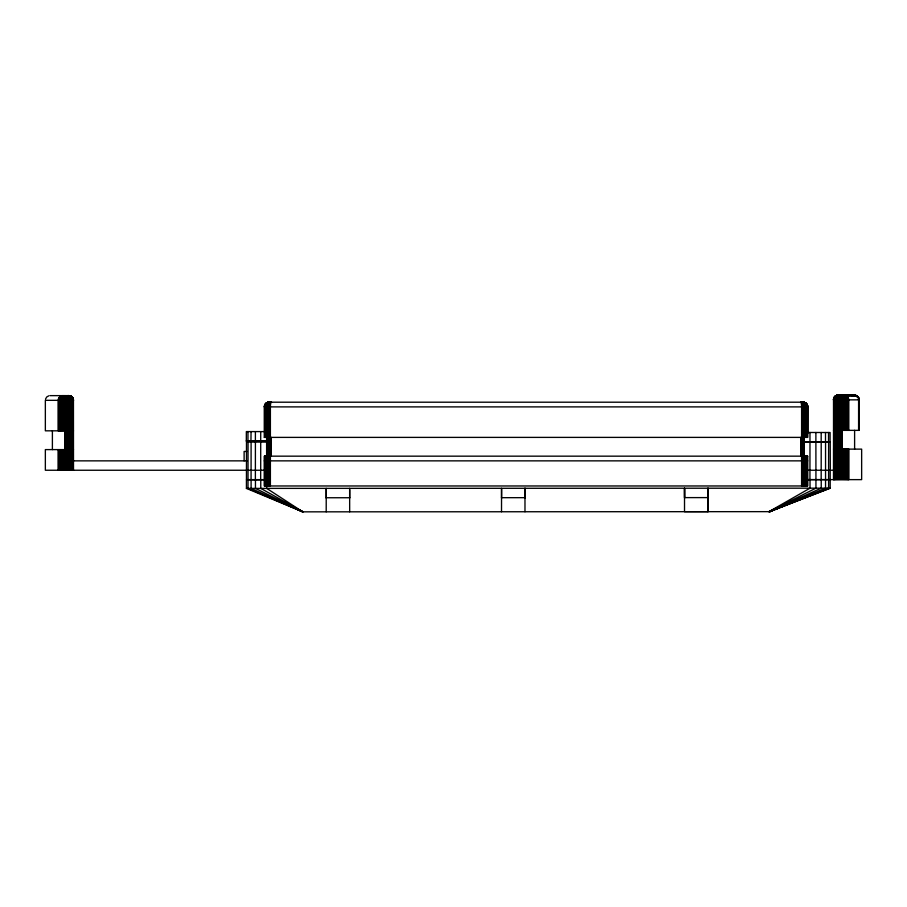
<?xml version="1.0" encoding="UTF-8"?>
<svg xmlns="http://www.w3.org/2000/svg" width="907" height="907" viewBox="0 0 907 907"><rect width="100%" height="100%" fill="white"/><g stroke="black" fill="none" stroke-linecap="round" stroke-linejoin="round"><path stroke-width="1.36" d="M326.225 498.022L326.225 488.363L326.203 511.831M349.694 498.022L349.694 489.735M501.56 497.954L501.56 488.295L501.514 511.752M525.028 497.943L525.028 488.283M684.57 497.886L684.57 488.227M708.038 497.875L708.038 488.215L707.993 511.684L684.524 511.684L684.513 488.227L684.558 497.614L708.027 497.603M247.962 440.961L247.974 431.585M250.944 441.21L251.058 431.585M255.389 440.972L255.4 431.596M260.706 440.983L260.717 431.596M266.635 436.97L266.624 440.995L246.33 440.961L246.353 431.573L264.266 431.607M809.985 432.492L809.94 479.633M815.881 441.879L815.892 432.492M821.175 441.89L821.186 432.503M825.495 441.902L825.506 432.514M828.533 441.902L828.544 432.514M804.305 441.868L830.098 441.902L830.098 432.514L807.003 432.48M840.483 396.019L840.494 395.157M840.494 395.327L840.472 430.36M838.261 396.019L838.34 395.157A4.694 4.07 90 0 0 834.372 399.851L834.44 479.633M838.261 395.792L838.329 395.429A4.433 3.843 90 0 0 836.299 396.019A4.433 3.515 -90 0 1 837.966 395.429L854.768 395.429A4.433 4.433 0 0 1 859.201 399.851L859.201 430.36L833.499 430.36M45.509 399.114L46.722 397.005L48.831 395.792M264.311 479.848L246.421 479.86L246.432 488.397L302.757 511.843L769.782 511.65L772.22 510.233M66.007 395.633L65.485 470.245M830.2 470.245L830.188 488.17L769.782 511.65L778.501 507.206M828.635 442.083L828.601 488.17L769.782 511.65L781.346 506.367M769.782 511.65L793.103 501.82M828.601 488.17L768.989 511.65L810.03 488.17L810.03 479.633M50.044 395.633L68.807 395.633A4.694 4.694 0 0 1 73.512 400.327L45.35 400.327L45.35 430.825L73.501 430.825M803.058 402.198A4.694 4.66 -90 0 1 807.729 406.892L264.322 406.892A4.694 4.694 0 0 1 269.028 402.198L803.058 402.198A4.694 4.694 0 0 1 807.786 406.892L807.786 433.229M264.322 437.389L807.672 437.389L807.729 406.892A4.694 4.694 0 0 0 802.967 402.198A4.694 4.66 -90 0 1 807.615 406.892M267.576 442.083L246.489 442.083L246.455 479.633L264.22 479.633M833.499 449.124L861.65 449.124L861.65 479.633L807.105 479.633M73.501 449.6L45.35 449.6L45.35 470.245L264.254 470.245M247.055 451.471L244.119 451.471L244.119 460.858M73.501 460.858L247.033 460.858M264.322 460.858L807.672 460.858M806.289 470.245L833.51 470.245L833.488 479.633M807.196 479.633L830.166 479.622M246.421 488.397L830.166 488.17L769 511.65L815.949 488.17L815.892 442.083M326.203 497.75L349.683 497.739M501.503 497.682L525.028 497.671M803.84 441.834L830.098 441.913M830.098 442.14L803.84 442.072L830.234 442.083L830.313 470.245M246.33 440.961L268.03 441.017M246.33 441.187L268.03 441.255M282.587 502.693L286.374 504.405M288.891 505.55L302.768 511.831L266.692 488.385L266.681 485.948M297.95 509.156L302.768 511.831L248.008 488.397L248.019 479.86M840.925 395.157L841.152 395.769M840.959 395.429L841.208 396.019M300.432 510.324L302.768 511.831L251.103 488.397L251.103 479.848M801.085 402.198L801.266 402.243A4.694 1.213 90 0 1 801.391 402.243M846.741 395.429L846.821 396.019M846.741 395.157L846.798 395.769M841.197 395.792L841.515 479.633M66.449 395.633L66.472 430.825M821.232 479.633L821.243 488.17L768.989 511.65L825.551 488.17L825.551 442.083M707.97 488.215L707.993 511.684M524.972 488.283L524.983 511.752M349.649 488.351L349.671 511.82M260.762 479.848L260.762 488.385L302.745 511.831L255.457 488.397L255.445 479.848M854.643 395.429A4.433 4.365 -90 0 1 859.008 399.851L859.008 430.36M858.589 399.851A4.433 4.206 -90 0 0 858.441 398.706A4.694 4.456 -90 0 1 858.589 399.851L858.589 430.36M854.609 430.36L854.609 449.124M848.759 430.36L848.759 399.851A4.694 4.444 -90 0 0 844.315 395.169M848.816 449.124L848.816 479.633M848.385 430.36L848.385 399.851A4.694 4.24 -90 0 0 844.134 395.169M848.442 449.124L848.442 479.633M847.909 430.36L847.909 399.851A4.694 3.991 -90 0 0 843.918 395.169M847.977 449.124L847.977 479.633M847.342 430.36L847.342 399.851A4.694 3.685 -90 0 0 843.657 395.169M847.41 449.124L847.41 479.633M846.696 430.36L846.696 399.851A4.694 3.333 90 0 0 843.351 395.169M846.753 449.124L846.753 479.633M845.959 430.36L845.959 399.851A4.694 2.948 -90 0 0 843.011 395.169M846.016 449.124L846.016 479.633M845.154 430.36L845.154 399.851A4.694 2.517 -90 0 0 842.637 395.169M845.211 449.124L845.211 479.633M844.292 430.36L844.292 399.851A4.694 2.052 -90 0 0 842.24 395.169M844.349 449.124L844.349 479.633M843.442 449.124L843.442 479.633M843.385 430.36L843.385 399.851A4.694 1.565 -90 0 0 841.821 395.169M842.433 430.36L842.433 399.851A4.694 1.054 -90 0 0 841.379 395.169M842.49 449.124L842.49 479.633M841.968 430.36L841.968 449.124M841.741 430.36L841.741 449.124M841.118 430.36L841.118 449.124M840.732 430.36L840.732 449.124M840.528 449.124L840.528 479.633M840.29 430.36L840.29 449.124M839.814 430.36L839.814 449.124M839.553 430.36L839.553 399.851A4.694 0.612 -90 0 1 840.165 395.169M839.61 449.124L839.61 479.633M839.292 430.36L839.292 449.124M838.714 479.633L838.646 399.851A4.694 1.213 90 0 1 839.871 395.169M838.181 430.36L838.181 449.124M837.785 430.36L837.785 399.851A4.694 1.803 90 0 1 839.576 395.169M837.841 449.124L837.841 479.633M837.603 430.36L837.603 449.124M837.014 479.633L836.957 399.851A4.694 2.347 -90 0 1 839.304 395.169M836.56 430.36L836.56 449.124M836.254 479.633L836.186 399.851A4.694 2.857 -90 0 1 839.054 395.169M835.676 430.36L835.551 479.633M835.494 430.36L835.494 399.851A4.694 3.322 90 0 1 838.816 395.169M835.256 430.36L835.256 449.124M834.95 449.124L834.95 479.633M834.871 449.124L834.894 399.851A4.694 3.73 -90 0 1 838.624 395.169M834.225 430.36L834.225 449.124M834.032 479.633L833.975 399.851A4.694 4.342 90 0 1 838.317 395.169A4.694 4.535 90 0 0 833.669 399.851L833.737 479.633M833.499 469.928L833.533 399.851A4.694 4.535 -90 0 1 838.193 395.169L854.496 395.157A4.694 4.694 0 0 1 859.201 399.851L833.499 399.851A4.433 4.422 0 0 1 837.909 395.429M821.209 442.083L821.175 479.633M807.434 437.389L807.434 406.892A4.694 4.535 -90 0 0 802.888 402.198A4.694 3.322 90 0 0 802.4 402.198A4.694 3.061 -90 0 0 802.026 402.198A4.694 2.857 -90 0 1 802.423 402.243A4.694 3.832 90 0 1 806.255 406.892L806.255 437.389M807.434 456.164L807.434 485.971M807.253 433.229L807.253 406.892A4.694 4.342 -90 0 0 802.899 402.198A4.694 4.342 -90 0 1 807.139 406.892L807.139 437.389M807.139 456.164L807.151 485.971M804.214 485.971L804.214 406.892A4.694 2.596 90 0 0 801.607 402.198A4.694 1.803 -90 0 1 801.765 402.243A4.694 2.596 90 0 1 802.071 402.243A4.694 2.857 90 0 1 802.536 402.243A4.694 4.138 90 0 1 806.754 406.892L806.845 433.229M806.754 406.892L806.754 437.389M806.754 456.164L806.754 485.971M806.255 456.164L806.255 485.971M805.654 437.389L805.654 406.892A4.694 3.481 -90 0 0 802.173 402.198A4.694 2.347 -90 0 0 801.799 402.198A4.694 1.803 90 0 0 801.641 402.198M805.654 456.164L805.654 485.971M804.974 437.389L804.974 406.892A4.694 3.061 90 0 0 801.913 402.198A4.694 2.347 -90 0 1 802.219 402.243A4.694 3.322 90 0 1 802.718 402.243A4.694 4.07 -90 0 1 806.414 405.089M804.974 456.164L804.974 485.971M804.112 437.389L804.021 456.164M803.863 437.389L803.863 456.164M803.647 437.389L803.647 456.164M803.398 485.971L803.398 406.892A4.694 2.097 -90 0 0 801.289 402.198A4.694 1.576 90 0 0 801.062 402.198A4.694 1.576 -90 0 1 802.514 406.892L802.514 437.389M803.046 437.389L803.046 456.164M802.672 437.389L802.672 456.164M802.514 456.164L802.514 485.971M802.264 437.389L802.264 456.164M801.811 437.389L801.811 456.164M801.607 437.389L801.607 406.892A4.694 1.02 -90 0 0 800.586 402.198M801.607 456.164L801.607 485.971M801.334 437.389L801.334 456.164M800.836 437.389L800.836 456.164M271.148 437.389L271.148 456.164M270.649 437.389L270.649 456.164M270.388 437.389L270.388 406.892A4.694 1.02 90 0 1 271.408 402.198A4.694 1.02 -90 0 1 271.522 402.198M270.388 456.164L270.388 485.971M270.173 437.389L270.173 456.164M269.73 437.389L269.73 456.164M269.47 437.389L269.47 406.892A4.694 1.576 -90 0 1 271.046 402.198A4.694 1.576 90 0 0 270.955 402.243L270.842 402.243A4.694 1.213 -90 0 0 270.717 402.243A4.694 2.097 90 0 0 268.597 406.892L268.597 485.971M269.47 456.164L269.47 485.971M269.311 437.389L269.311 456.164M268.948 437.389L268.948 456.164M268.347 437.389L268.347 456.164M268.132 437.389L268.132 456.164M267.882 437.389L267.973 456.164M267.78 485.971L267.78 406.892A4.694 2.596 -90 0 1 270.377 402.198A4.694 1.803 90 0 1 270.581 402.198A4.694 2.097 -90 0 1 270.819 402.198A4.694 1.213 -90 0 0 270.603 402.243A4.694 2.596 -90 0 0 270.15 402.243A4.694 2.857 90 0 0 269.685 402.243A4.694 3.322 -90 0 0 269.277 402.243A4.694 4.342 90 0 0 265.445 404.545M267.021 437.389L267.021 406.892A4.694 3.061 90 0 1 270.082 402.198M267.021 456.164L267.021 485.971M266.624 442.083L266.624 456.164M266.341 437.389L266.341 406.892A4.694 3.481 -90 0 1 269.81 402.198A4.694 3.061 -90 0 1 270.195 402.198A4.694 1.803 -90 0 1 270.467 402.198M266.341 456.164L266.341 485.971M265.74 437.389L265.74 406.892A4.694 3.832 90 0 1 269.583 402.198A4.694 2.857 -90 0 1 269.935 402.198A4.694 3.481 90 0 0 269.47 402.243A4.694 4.376 -90 0 0 266.669 403.173M265.74 456.164L265.74 485.971M265.298 406.279A4.694 4.07 -90 0 0 265.263 406.892L265.241 437.389M265.241 456.164L265.241 485.971M265.184 405.089A4.694 4.342 90 0 0 264.855 406.892L264.844 437.389M264.844 456.164L264.844 485.971M264.561 437.389L264.561 406.892A4.694 4.558 90 0 1 269.118 402.198A4.694 3.832 -90 0 1 269.696 402.198M264.561 456.164L264.561 485.971M264.379 437.389L264.379 406.892A4.694 4.66 -90 0 1 269.05 402.198M260.706 442.083L260.706 470.245M260.672 470.245L260.672 479.633M255.411 442.083L255.377 479.633M251.103 442.083L251.069 479.633M248.053 442.083L248.019 479.633M73.263 470.245L73.263 400.327A4.694 4.535 -90 0 0 68.728 395.633A4.694 4.66 90 0 1 73.444 400.327L73.501 470.245M73.229 430.825L73.229 449.6M72.968 470.245L72.968 400.327A4.694 4.342 -90 0 0 68.626 395.633M72.775 430.825L72.775 449.6M72.56 430.825L72.56 400.327A4.694 4.07 -90 0 0 68.49 395.633M72.56 449.6L72.56 470.245M72.469 430.825L72.469 449.6M72.129 430.825L72.129 449.6M72.05 430.825L72.05 400.327A4.694 3.73 -90 0 0 68.32 395.633A4.694 3.73 90 0 1 69.748 395.985M72.05 449.6L72.05 470.245M71.744 430.825L71.744 449.6M71.449 430.825L71.449 400.327A4.694 3.322 -90 0 0 68.116 395.633M71.449 449.6L71.449 470.245M71.324 430.825L71.324 449.6M70.893 430.825L70.893 449.6M70.746 430.825L70.746 400.327A4.694 2.857 -90 0 0 67.889 395.633A4.694 2.857 90 0 1 68.989 395.985M70.746 449.6L70.746 470.245M70.44 430.825L70.44 449.6M69.986 470.245L69.986 400.327A4.694 2.347 -90 0 0 67.64 395.633M69.397 430.825L69.397 449.6M69.159 430.825L69.159 400.327A4.694 1.803 -90 0 0 67.356 395.633A4.694 1.803 90 0 1 68.048 395.985M69.159 449.6L69.159 470.245M68.819 430.825L68.819 449.6M68.286 470.245L68.286 400.327A4.694 1.213 -90 0 0 67.073 395.633M67.708 430.825L67.708 449.6M67.39 430.825L67.39 400.327A4.694 0.612 90 0 0 66.767 395.633M67.39 449.6L67.39 470.245M67.186 430.825L67.186 449.6M66.71 430.825L66.71 449.6M66.472 449.6L66.472 470.245M66.268 430.825L66.268 449.6M65.882 430.825L65.882 449.6M65.259 430.825L65.259 449.6M65.032 430.825L65.032 449.6M64.51 430.825L64.51 400.327A4.694 1.054 -90 0 1 65.553 395.633A4.694 1.054 90 0 0 65.157 395.985M64.51 449.6L64.51 470.245M63.558 430.825L63.558 400.327A4.694 1.565 -90 0 1 65.123 395.633A4.694 1.565 90 0 0 64.522 395.985M63.558 449.6L63.558 470.245M62.651 430.825L62.651 400.327A4.694 2.052 -90 0 1 64.703 395.633A4.694 2.052 90 0 0 63.909 395.985M62.651 449.6L62.651 470.245M61.789 430.825L61.789 400.327A4.694 2.517 -90 0 1 64.295 395.633M61.789 449.6L61.789 470.245M60.984 430.825L60.984 400.327A4.694 2.948 -90 0 1 63.921 395.633M60.984 449.6L60.984 470.245M60.247 430.825L60.247 400.327A4.694 3.333 -90 0 1 63.581 395.633M60.247 449.6L60.247 470.245M59.59 400.327L59.59 430.825M59.59 449.6L59.59 470.245M59.023 400.327L59.023 430.825M59.023 449.6L59.023 470.245M58.558 430.825L58.558 400.327A4.694 4.24 90 0 1 62.798 395.633M58.558 449.6L58.558 470.245M58.184 430.825L58.184 400.327A4.694 4.444 90 0 1 62.628 395.633M58.184 449.6L58.184 470.245M52.391 430.825L52.391 449.6M264.663 406.892A4.694 4.558 -90 0 1 269.232 402.198A4.694 4.376 -90 0 0 264.844 406.892M266.102 404.034A4.694 4.07 -90 0 1 269.334 402.198A4.694 4.138 90 0 0 265.241 406.892M266.545 404.034A4.694 3.73 90 0 1 269.504 402.198A4.694 4.138 -90 0 0 266.975 403.173M267.69 403.173A4.694 3.322 -90 0 1 268.846 402.357M268.767 403.173A4.694 2.347 90 0 1 269.016 402.821M269.889 402.243A4.694 2.347 90 0 1 270.195 402.198M268.2 403.173A4.694 2.857 -90 0 1 268.846 402.561M802.763 402.198A4.694 4.376 90 0 1 807.151 406.892M806.595 405.678A4.694 4.07 -90 0 1 806.731 406.892M802.48 402.198A4.694 3.73 -90 0 1 804.758 403.173A4.694 3.832 -90 0 0 802.525 402.198A4.694 3.73 -90 0 1 805.563 404.034M805.121 403.57A4.694 3.73 -90 0 1 805.45 404.034M803.149 402.357A4.694 3.322 90 0 1 804.305 403.173M803.149 402.561A4.694 2.857 -90 0 1 803.795 403.173A4.694 3.061 -90 0 0 803.194 402.561A4.694 2.857 90 0 1 803.908 403.173M805.835 404.545A4.694 3.73 -90 0 1 806.051 405.089M803.262 402.357A4.694 3.322 90 0 1 804.418 403.173M264.957 406.892A4.694 4.376 -90 0 1 265.286 405.089M265.864 404.034A4.694 4.376 -90 0 1 266.239 403.57M803.092 402.821A4.694 2.347 -90 0 1 803.341 403.173M803.024 402.821A4.694 2.596 90 0 1 803.307 403.173M267.814 403.173A4.694 3.481 90 0 1 269.028 402.357M267.361 403.173A4.694 3.832 -90 0 1 268.699 402.357M853.725 395.169A4.694 4.218 -90 0 1 855.834 395.792M856.707 396.54A4.694 4.218 -90 0 1 857.07 396.994M838.624 396.019A4.433 1.701 -90 0 1 839.474 395.429M838.068 396.019A4.433 2.211 -90 0 1 839.168 395.429M849.984 395.169A4.694 1.905 -90 0 1 850.936 395.792M848.986 395.169A4.694 1.292 -90 0 1 849.632 395.792M854.122 395.169A4.694 4.456 -90 0 1 856.355 395.792M856.843 396.132A4.694 4.456 -90 0 1 857.988 397.504M853.192 395.169A4.694 3.889 -90 0 1 855.131 395.792M837.887 395.792A4.694 0.612 -90 0 1 838.193 395.169A4.694 4.07 90 0 0 836.163 395.792M837.58 395.792A4.694 1.213 -90 0 1 838.193 395.169A4.694 3.719 90 0 0 836.333 395.792M854.383 395.169A4.694 4.626 -90 0 1 859.02 399.851M835.234 396.722A4.433 3.843 -90 0 1 835.608 396.348M836.027 396.019A4.433 3.843 -90 0 1 837.955 395.429A4.433 4.093 90 0 0 833.839 399.851A4.694 4.342 -90 0 1 838.193 395.169A4.694 3.322 -90 0 0 836.537 395.792M841.435 395.429A4.433 0.986 90 0 1 841.934 396.019M835.483 396.722A4.433 3.515 -90 0 1 835.835 396.348A4.433 3.843 90 0 0 835.506 396.722M836.424 396.019A4.433 3.129 -90 0 1 838 395.429A4.433 4.286 -90 0 0 833.635 399.851A4.694 4.648 -90 0 1 838.193 395.169A4.694 2.857 -90 0 0 836.764 395.792M836.946 396.019A4.433 2.211 -90 0 1 838.057 395.429A4.433 2.698 -90 0 0 836.673 396.019A4.433 3.515 90 0 1 838.408 395.429M837.229 396.019A4.433 1.701 90 0 1 838.079 395.429A4.433 0.578 90 0 0 837.864 396.019M852.535 395.169A4.694 3.481 -90 0 1 854.281 395.792M839.224 396.019A4.433 1.145 90 0 1 839.803 395.429M854.371 395.429A4.433 4.206 -90 0 1 857.353 396.722M857.716 397.164A4.433 4.206 -90 0 1 858.022 397.64M853.963 395.429A4.433 3.979 -90 0 1 855.947 396.019M853.408 395.429A4.433 3.662 -90 0 1 855.244 396.019M839.848 396.019A4.433 0.578 -90 0 1 840.131 395.429M842.354 395.429A4.433 1.927 -90 0 1 843.329 396.019M841.911 395.429A4.433 1.474 -90 0 1 842.648 396.019M850.086 395.429A4.433 1.791 -90 0 1 850.981 396.019M851.061 395.429A4.433 2.336 -90 0 1 852.229 396.019M850.913 395.169A4.694 2.483 -90 0 1 852.161 395.792M847.954 395.169A4.694 0.646 -90 0 1 848.272 395.792M851.775 395.169A4.694 3.016 90 0 1 853.283 395.792M837.297 395.792A4.694 1.791 -90 0 1 838.193 395.169A4.694 4.694 0 0 0 833.488 399.851A4.705 4.682 -90 0 1 838.193 395.169A4.694 2.347 90 0 0 837.014 395.792M835.721 396.132A4.694 4.07 90 0 0 834.259 398.638A4.433 3.843 -90 0 1 834.905 397.164A4.433 4.093 -90 0 0 834.111 398.706M834.962 397.504A4.694 3.719 90 0 0 834.587 398.638A4.433 3.515 -90 0 1 834.928 397.64A4.433 3.843 90 0 0 834.508 398.706M835.234 396.994A4.694 3.719 90 0 1 835.925 396.132M835.562 396.994A4.694 3.322 -90 0 1 835.846 396.54M847.988 395.429A4.433 0.612 -90 0 1 848.294 396.019M849.054 395.429A4.433 1.213 -90 0 1 849.666 396.019M851.945 395.429A4.433 2.834 -90 0 1 853.362 396.019M852.727 395.429A4.433 3.288 -90 0 1 854.371 396.019M844.564 395.429A4.433 4.195 -90 0 1 846.662 396.019M844.383 395.429A4.433 4.002 -90 0 1 846.378 396.019M844.145 395.429A4.433 3.764 -90 0 1 846.027 396.019M843.861 395.429A4.433 3.481 -90 0 1 845.607 396.019M843.544 395.429A4.433 3.152 -90 0 1 845.12 396.019M843.181 395.429A4.433 2.778 -90 0 1 844.564 396.019M842.784 395.429A4.433 2.37 90 0 1 843.975 396.019M838.884 395.429A4.433 2.698 -90 0 0 837.535 396.019A4.433 1.145 -90 0 1 838.113 395.429A4.433 4.093 -90 0 0 835.166 396.722M837.07 396.019A4.433 3.129 -90 0 1 838.635 395.429M70.19 396.257A4.694 3.73 90 0 1 70.961 397.005M59.023 400.327A4.694 3.991 90 0 1 63.025 395.633M59.59 400.327A4.694 3.685 -90 0 1 63.286 395.633A4.694 3.685 90 0 0 61.869 395.985M68.785 395.633A4.694 4.66 -90 0 1 73.444 400.327M807.672 456.164L264.322 456.164L264.322 485.971L807.672 485.971L807.604 456.164M269.164 402.198A4.694 4.66 -90 0 0 264.493 406.892A4.694 4.694 0 0 1 269.141 402.198M269.028 402.561A4.694 3.061 -90 0 0 268.336 403.173A4.694 2.857 90 0 1 268.96 402.561"/></g></svg>
